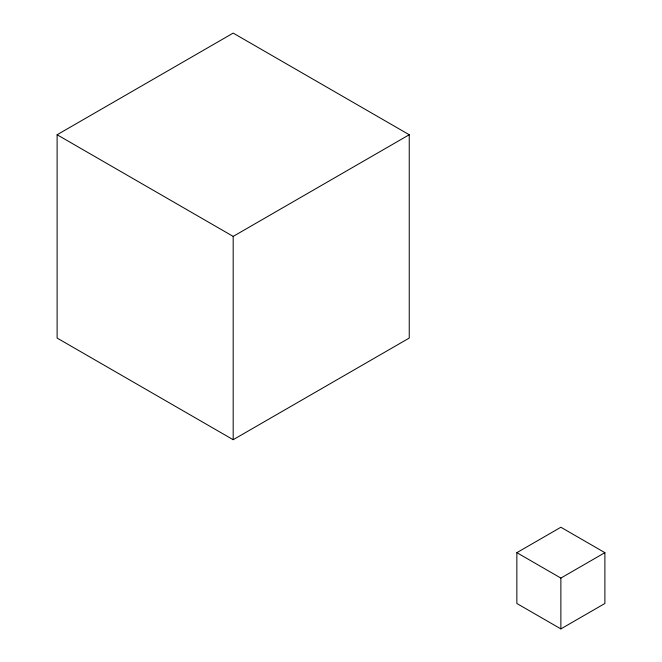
<?xml version="1.0" encoding="UTF-8"?>
<svg xmlns="http://www.w3.org/2000/svg" width="662" height="662" viewBox="0 0 662 662"><rect width="100%" height="100%" fill="white"/><g stroke="black" fill="none" stroke-linecap="round" stroke-linejoin="round"><path stroke-width="0.99" d="M57.114 134.75L233.181 33.1L409.248 134.75L409.248 338.059L233.181 439.709L57.114 338.059L57.114 134.75L233.181 236.4L409.248 134.75M516.856 552.662L560.871 527.25L604.886 552.662L604.886 603.487L560.871 628.9L516.856 603.487L516.856 552.662L560.871 578.075L604.886 552.662M560.871 578.075L560.871 628.9M233.181 236.4L233.181 439.709"/></g></svg>
